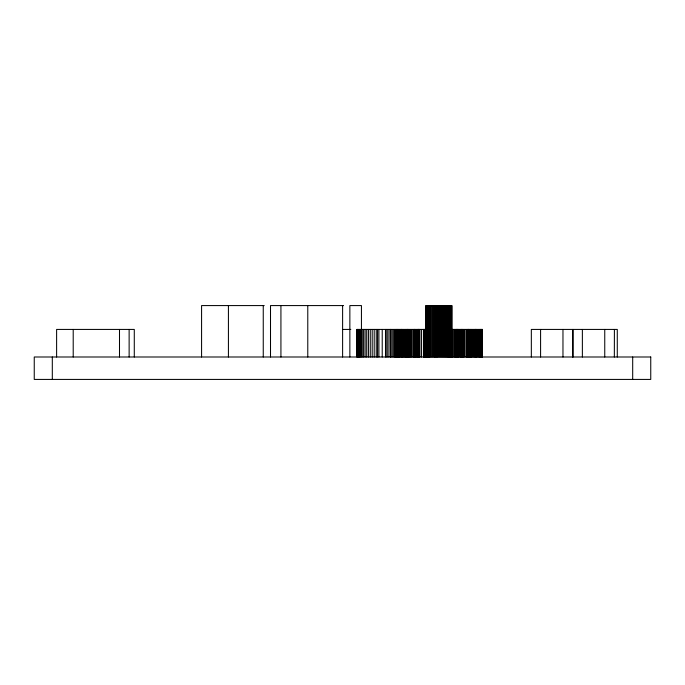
<?xml version="1.0" encoding="UTF-8"?>
<svg xmlns="http://www.w3.org/2000/svg" width="685" height="685" viewBox="0 0 685 685"><rect width="100%" height="100%" fill="white"/><g stroke="black" fill="none" stroke-linecap="round" stroke-linejoin="round"><path stroke-width="1.03" d="M264.23 305.578L201.578 305.578L201.578 356.996M343.579 305.578L270.507 305.578L270.507 356.996M343.245 329.425L350.814 329.425M426.832 329.425L356.911 329.425L356.911 356.996M451.338 329.425L482.454 329.425L482.454 356.996M632.692 356.996L632.692 379.421M617.279 356.996L617.279 329.425L531.337 329.425L531.337 356.996M614.402 329.425L614.342 356.996M604.752 329.425L604.752 356.996M582.37 329.425L582.37 356.996M573.131 329.425L573.131 356.996M572.617 329.425L572.617 356.996M562.967 329.425L562.967 356.996M540.585 329.425L540.585 356.996M482.377 329.425L482.308 356.996M482.206 329.425L482.206 356.996M481.983 329.425L481.983 356.996M481.461 356.996L481.461 329.425L481.358 356.996M481.23 329.425L481.247 356.996M481.101 329.425L481.101 356.996M480.913 329.425L480.913 356.996M480.699 329.425L480.699 356.996M480.45 329.425L480.45 356.996M480.168 329.425L480.168 356.996M479.842 329.425L479.842 356.996M479.175 329.425L479.175 356.996M478.293 329.425L478.293 356.996M477.351 329.425L477.351 356.996M476.495 329.425L476.495 356.996M476.358 356.996L476.323 329.425L476.28 356.996M475.981 329.425L475.981 356.996M475.869 329.425L475.818 356.996M475.733 329.425L475.733 356.996M475.57 329.425L475.57 356.996M475.381 329.425L475.381 356.996M475.176 329.425L475.176 356.996M474.388 329.425L474.388 356.996M473.532 329.425L473.532 356.996M472.573 329.425L472.573 356.996M471.554 329.425L471.554 356.996M471.117 329.425L471.117 356.996M470.655 329.425L470.655 356.996M470.184 329.425L470.184 356.996M469.687 329.425L469.687 356.996M468.908 329.425L469.002 356.996M468.814 329.425L468.814 356.996M468.694 329.425L468.694 356.996M468.549 329.425L468.549 356.996M468.377 329.425L468.377 356.996M468.18 329.425L468.18 356.996M467.898 329.425L467.898 356.996M467.572 329.425L467.572 356.996M467.23 329.425L467.23 356.996M466.571 329.425L466.571 356.996M465.877 329.425L465.877 356.996M464.353 329.425L464.353 356.996M463.634 329.425L463.634 356.996M462.872 329.425L462.872 356.996M462.598 329.425L462.598 356.996M462.315 329.425L462.315 356.996M462.084 356.996L462.067 329.425L461.973 356.996M461.887 329.425L461.776 356.996M461.63 329.425L461.63 356.996M461.467 329.425L461.467 356.996M461.253 329.425L461.253 356.996M460.996 329.425L460.996 356.996M460.722 329.425L460.722 356.996M459.498 329.425L459.498 356.996M458.214 329.425L458.214 356.996L458.085 329.425M457.94 329.425L458.017 356.996M457.794 329.425L457.871 356.996M457.717 329.425L457.64 356.996M457.563 329.425L457.289 356.996M457.049 329.425L457.16 356.996M456.929 329.425L456.929 356.996M456.818 329.425L456.818 356.996M456.715 329.425L456.63 356.996L456.51 329.425M456.433 329.425L456.347 356.996M455.799 329.425L455.799 356.996M455.114 329.425L455.114 356.996M454.378 329.425L454.378 356.996M453.239 329.425L453.239 356.996M452.383 329.425L452.365 356.996L452.305 329.425M452.1 329.425L452.186 356.996M451.963 329.425L452.049 356.996M451.8 356.996L451.843 305.578L425.993 305.578L425.984 356.996L425.805 329.425M451.689 305.578L451.689 356.996M451.586 305.578L451.586 356.996M451.449 305.578L451.449 356.996M451.278 305.578L451.278 356.996M451.055 305.578L451.055 356.996M450.447 305.578L450.447 356.996M449.942 305.578L449.942 356.996M449.36 305.578L449.36 356.996M448.735 305.578L448.735 356.996M448.05 305.578L448.05 356.996M447.314 305.578L447.314 356.996M446.517 305.578L446.517 356.996M445.678 305.578L445.678 356.996M444.813 305.578L444.813 356.996M443.906 305.578L443.906 356.996M442.981 305.578L442.981 356.996M442.048 305.578L442.048 356.996M441.089 305.578L441.089 356.996M440.121 305.578L440.121 356.996M439.153 305.578L439.153 356.996M438.177 305.578L438.177 356.996M437.398 305.578L437.398 356.996M436.636 305.578L436.636 356.996M435.874 305.578L435.874 356.996M435.121 305.578L435.121 356.996M434.393 305.578L434.393 356.996M433.682 305.578L433.682 356.996M432.526 305.578L432.526 356.996M431.422 305.578L431.422 356.996M430.377 305.578L430.377 356.996M429.7 305.578L429.7 356.996M429.067 305.578L429.067 356.996M428.485 305.578L428.485 356.996M427.962 305.578L427.962 356.996M427.508 305.578L427.508 356.996M427.106 305.578L427.106 356.996M426.772 305.578L426.772 356.996M426.498 305.578L426.378 356.996M426.284 305.578L426.284 356.996M426.121 305.578L426.164 356.996M425.727 356.996L425.693 329.425L425.591 356.996M425.385 329.425L425.479 356.996M425.274 329.425L425.351 356.996M424.957 329.425L424.957 356.996M424.674 329.425L424.674 356.996M424.494 329.425L424.494 356.996M424.34 329.425L424.298 356.996M424.169 329.425L424.203 356.996M423.938 329.425L424.006 356.996M423.895 329.425L423.929 356.996M423.553 329.425L423.553 356.996M421.558 329.425L421.558 356.996M419.845 329.425L419.845 356.996M419.562 329.425L419.562 356.996M419.306 329.425L419.306 356.996M419.074 329.425L419.074 356.996M418.86 329.425L418.86 356.996M418.758 329.425L418.758 356.996M418.638 329.425L418.638 356.996M418.475 329.425L418.509 356.996M418.347 329.425L418.244 356.996M418.184 329.425L418.098 356.996L417.944 329.425M417.807 329.425L417.876 356.996M417.739 329.425L417.739 356.996M416.651 329.425L416.651 356.996M415.906 329.425L415.906 356.996M415.238 329.425L415.238 356.996M414.648 329.425L414.648 356.996M414.459 329.425L414.459 356.996M414.305 329.425L414.305 356.996M414.168 329.425L414.168 356.996M414.005 329.425L414.057 356.996M413.92 329.425L413.937 356.996M412.25 329.425L412.25 356.996M411.385 329.425L411.385 356.996M410.563 329.425L410.563 356.996M409.784 329.425L409.784 356.996M409.056 329.425L409.056 356.996M408.38 329.425L408.38 356.996M408.132 329.425L408.132 356.996M407.9 329.425L407.9 356.996M407.695 329.425L407.695 356.996M407.515 329.425L407.515 356.996M407.369 329.425L407.241 356.996M407.173 329.425L407.147 356.996M407.07 329.425L407.027 356.996M406.65 329.425L406.65 356.996M405.957 329.425L405.957 356.996M405.297 329.425L405.297 356.996M404.664 329.425L404.664 356.996M403.748 329.425L403.748 356.996M402.9 329.425L402.9 356.996M402.429 329.425L402.429 356.996M401.992 329.425L401.992 356.996M401.59 329.425L401.59 356.996M401.419 329.425L401.419 356.996M401.264 329.425L401.264 356.996M401.136 329.425L401.136 356.996M401.033 329.425L400.973 356.996L400.853 329.425M399.68 329.425L399.68 356.996M399.192 329.425L399.192 356.996M398.738 329.425L398.738 356.996M398.327 329.425L398.327 356.996M397.951 329.425L397.951 356.996M397.608 329.425L397.608 356.996M397.317 329.425L397.317 356.996M397.077 329.425L397.077 356.996M396.932 329.425L396.898 356.996M396.778 329.425L396.726 356.996M396.384 329.425L396.384 356.996M395.75 329.425L395.75 356.996M395.048 329.425L395.048 356.996M394.286 329.425L394.286 356.996M393.113 329.425L393.113 356.996M391.854 329.425L391.854 356.996M390.587 329.425L390.561 356.996M390.424 329.425L390.501 356.996M390.356 329.425L390.356 356.996M390.142 329.425L390.21 356.996M388.087 329.425L388.087 356.996M386.802 329.425L386.802 356.996M385.501 329.425L385.501 356.996M382.221 329.425L382.221 356.996M378.908 329.425L378.908 356.996M377.563 329.425L377.563 356.996M376.245 329.425L376.245 356.996M374.19 329.425L374.19 356.996M372.195 329.425L372.195 356.996M370.268 329.425L370.268 356.996M368.427 329.425L368.427 356.996M366.706 329.425L366.706 356.996M365.096 329.425L365.096 356.996M363.598 329.425L363.598 356.996M362.237 329.425L362.237 356.996M361.44 329.708L361.44 305.578L349.855 305.578L349.855 356.996M361.252 329.425L361.252 356.996M360.361 329.425L360.361 356.996M359.565 329.425L359.565 356.996M358.863 329.425L358.863 356.996M358.272 329.425L358.272 356.996M357.784 329.425L357.784 356.996M357.399 329.425L357.399 356.996M357.219 329.425L357.219 356.996L357.048 329.425M342.611 305.578L342.611 356.996M307.779 305.578L307.779 356.996M280.927 305.578L280.927 356.996M263.254 305.578L263.254 356.996M228.422 305.578L228.422 356.996M134.286 356.996L134.286 329.425L56.615 329.425L56.615 356.996M129.131 329.425L129.131 356.996M119.498 329.425L119.498 356.996M73.209 329.425L73.209 356.996M52.308 356.996L52.308 379.421M650.75 356.996L34.25 356.996L34.25 379.421L650.75 379.421L650.75 356.996"/></g></svg>
